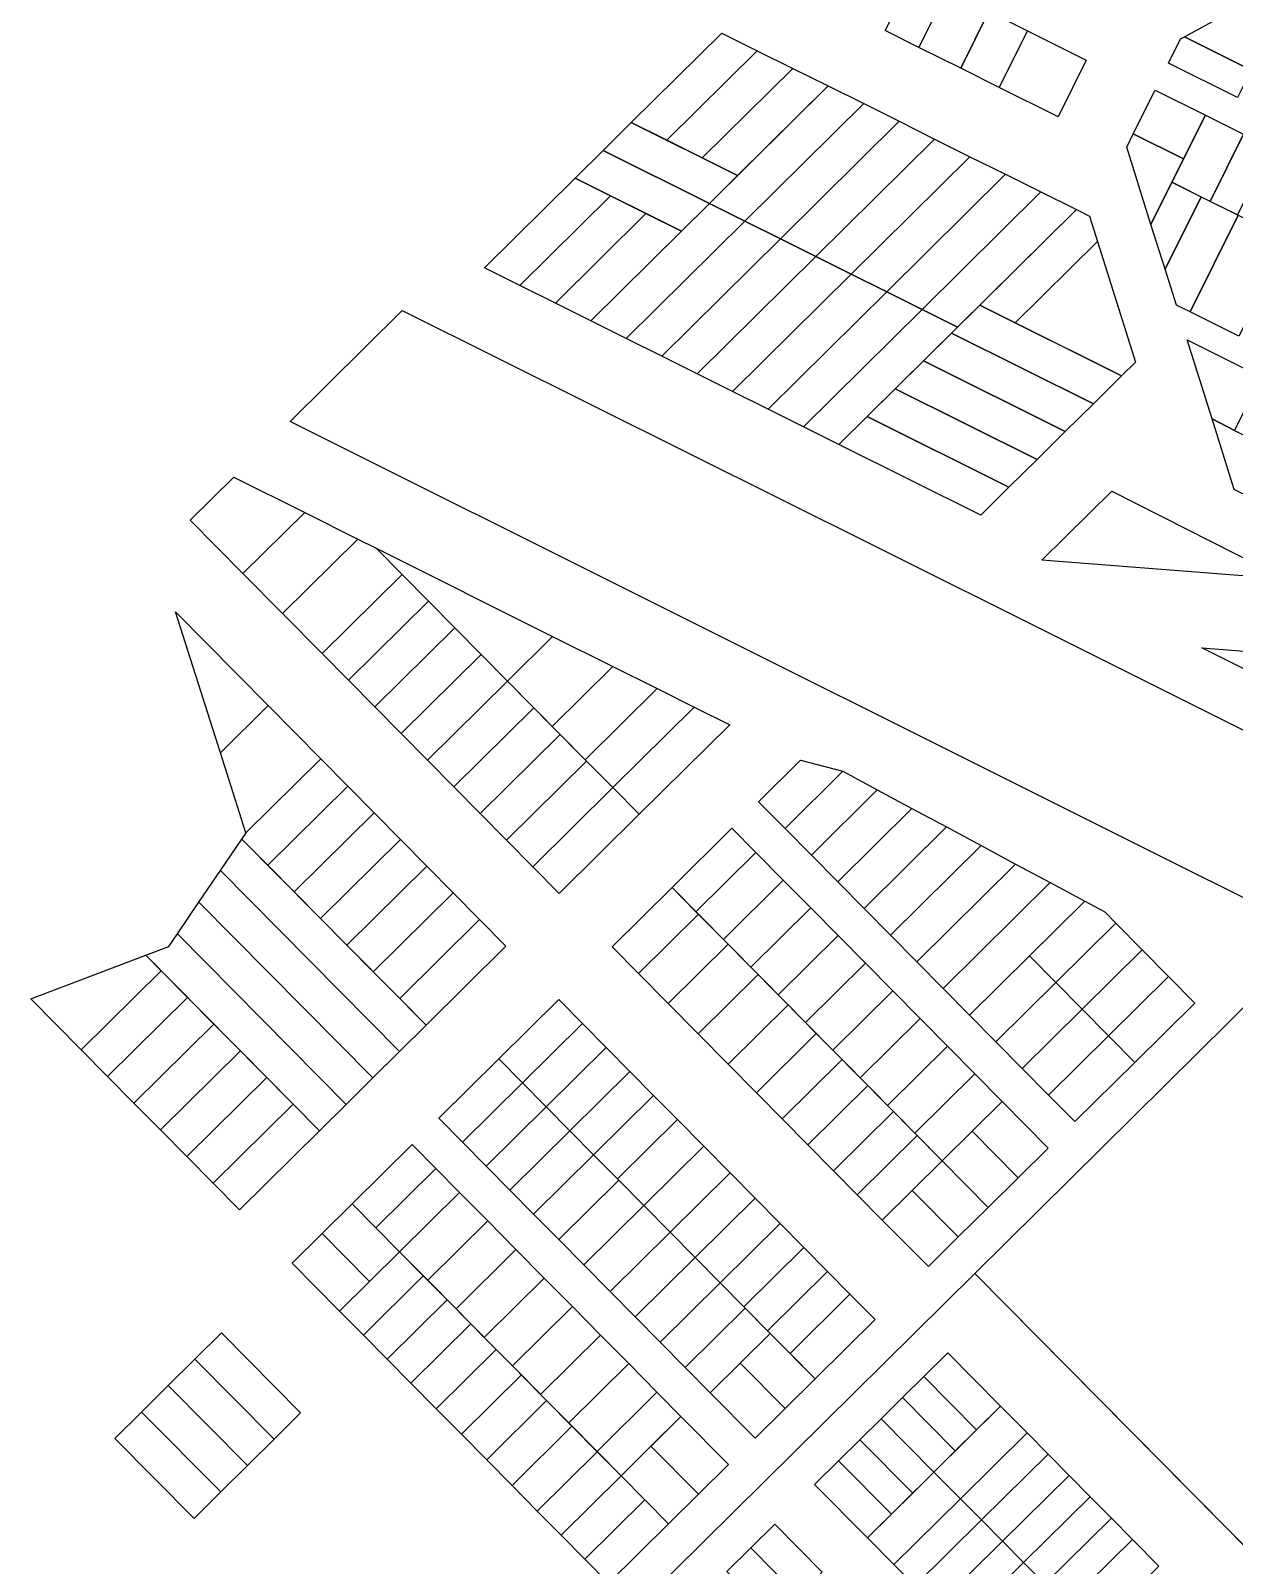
# Model space of a CAD drawing. Header units: metres. Extents: x 5590187 to 5598444, y 6961268 to 6971080.
# Drawn here: x 5593176.8 to 5593497.9, y 6968207.8 to 6968617.1 of the extents above; entities that cross this region are included whole.
import ezdxf

# ---------------------------------------------------------------- set-up
doc = ezdxf.new("R2010")
doc.units = ezdxf.units.M
doc.layers.add('zz_catastro_fontana', color=7, linetype='Continuous')

msp = doc.modelspace()

# ---------------------------------------------------------------- linework, layer by layer
at = {"layer": 'zz_catastro_fontana'}
for points in [[(5593412.29, 6968632.25), (5593421.24, 6968627.79), (5593413.71, 6968612.67), (5593404.76, 6968617.13), (5593412.29, 6968632.25)], [(5593421.24, 6968627.79), (5593432.43, 6968622.22), (5593424.89, 6968607.09), (5593413.71, 6968612.67), (5593421.24, 6968627.79)], [(5593512.32, 6968626.56), (5593502.38, 6968606.61), (5593484.56, 6968615.48), (5593508.32, 6968628.55), (5593512.32, 6968626.56)], [(5593432.43, 6968622.22), (5593442.72, 6968617.09), (5593435.19, 6968601.96), (5593424.89, 6968607.09), (5593432.43, 6968622.22)], [(5593370.64, 6968611.78), (5593346.48, 6968587.9), (5593337.03, 6968592.61), (5593361.18, 6968616.49), (5593370.64, 6968611.78)], [(5593442.72, 6968617.09), (5593458.39, 6968609.29), (5593450.85, 6968594.16), (5593435.19, 6968601.96), (5593442.72, 6968617.09)], [(5593502.38, 6968606.61), (5593498.71, 6968599.25), (5593480.3, 6968608.42), (5593483.54, 6968614.92), (5593484.56, 6968615.48), (5593502.38, 6968606.61)], [(5593380.1, 6968607.07), (5593355.94, 6968583.18), (5593346.48, 6968587.9), (5593370.64, 6968611.78), (5593380.1, 6968607.07)], [(5593389.55, 6968602.36), (5593365.39, 6968578.47), (5593355.94, 6968583.18), (5593380.1, 6968607.07), (5593389.55, 6968602.36)], [(5593399.01, 6968597.65), (5593367.35, 6968566.33), (5593357.89, 6968571.05), (5593389.55, 6968602.36), (5593399.01, 6968597.65)], [(5593490.16, 6968594.57), (5593484.36, 6968582.94), (5593470.94, 6968589.63), (5593476.73, 6968601.26), (5593490.16, 6968594.57)], [(5593408.46, 6968592.94), (5593376.8, 6968561.63), (5593367.35, 6968566.33), (5593399.01, 6968597.65), (5593408.46, 6968592.94)], [(5593337.03, 6968592.61), (5593365.39, 6968578.47), (5593357.89, 6968571.05), (5593329.52, 6968585.18), (5593337.03, 6968592.61)], [(5593417.92, 6968588.22), (5593386.26, 6968556.91), (5593376.8, 6968561.63), (5593408.46, 6968592.94), (5593417.92, 6968588.22)], [(5593500.36, 6968589.49), (5593491.44, 6968571.59), (5593481.24, 6968576.67), (5593490.16, 6968594.57), (5593500.36, 6968589.49)], [(5593427.37, 6968583.51), (5593395.71, 6968552.2), (5593386.26, 6968556.91), (5593417.92, 6968588.22), (5593427.37, 6968583.51)], [(5593484.36, 6968582.94), (5593475.65, 6968565.46), (5593469.17, 6968586.08), (5593470.94, 6968589.63), (5593484.36, 6968582.94)], [(5593507.61, 6968585.88), (5593498.69, 6968567.97), (5593491.44, 6968571.59), (5593500.36, 6968589.49), (5593507.61, 6968585.88)], [(5593329.52, 6968585.18), (5593357.89, 6968571.05), (5593350.38, 6968563.62), (5593322.01, 6968577.76), (5593329.52, 6968585.18)], [(5593436.83, 6968578.8), (5593405.17, 6968547.49), (5593395.71, 6968552.2), (5593427.37, 6968583.51), (5593436.83, 6968578.8)], [(5593446.29, 6968574.09), (5593414.62, 6968542.78), (5593405.17, 6968547.49), (5593436.83, 6968578.8), (5593446.29, 6968574.09)], [(5593331.47, 6968573.05), (5593307.31, 6968549.16), (5593297.86, 6968553.87), (5593322.01, 6968577.76), (5593331.47, 6968573.05)], [(5593475.65, 6968565.46), (5593481.24, 6968576.67), (5593489.03, 6968572.79), (5593479.41, 6968553.49), (5593475.65, 6968565.46)], [(5593340.93, 6968568.33), (5593316.77, 6968544.45), (5593307.31, 6968549.16), (5593331.47, 6968573.05), (5593340.93, 6968568.33)], [(5593367.35, 6968566.33), (5593335.68, 6968535.02), (5593326.22, 6968539.74), (5593357.89, 6968571.05), (5593367.35, 6968566.33)], [(5593455.75, 6968569.38), (5593424.08, 6968538.06), (5593414.62, 6968542.78), (5593446.29, 6968574.09), (5593455.75, 6968569.38)], [(5593498.89, 6968567.88), (5593486.06, 6968542.12), (5593482.42, 6968543.93), (5593479.41, 6968553.49), (5593489.03, 6968572.79), (5593498.89, 6968567.88)], [(5593350.38, 6968563.62), (5593326.22, 6968539.74), (5593316.77, 6968544.45), (5593340.93, 6968568.33), (5593350.38, 6968563.62)], [(5593376.8, 6968561.63), (5593345.14, 6968530.31), (5593335.68, 6968535.02), (5593367.35, 6968566.33), (5593376.8, 6968561.63)], [(5593461.37, 6968560.87), (5593439.45, 6968539.19), (5593429.99, 6968543.9), (5593455.75, 6968569.38), (5593459.25, 6968567.63), (5593461.37, 6968560.87)], [(5593511.96, 6968561.37), (5593499.12, 6968535.61), (5593486.06, 6968542.12), (5593498.89, 6968567.88), (5593511.96, 6968561.37)], [(5593386.26, 6968556.91), (5593354.6, 6968525.6), (5593345.14, 6968530.31), (5593376.8, 6968561.63), (5593386.26, 6968556.91)], [(5593467.82, 6968525.05), (5593439.45, 6968539.19), (5593461.37, 6968560.87), (5593471.49, 6968528.68), (5593467.82, 6968525.05)], [(5593395.71, 6968552.2), (5593364.05, 6968520.89), (5593354.6, 6968525.6), (5593386.26, 6968556.91), (5593395.71, 6968552.2)], [(5593405.17, 6968547.49), (5593373.51, 6968516.18), (5593364.05, 6968520.89), (5593395.71, 6968552.2), (5593405.17, 6968547.49)], [(5593414.62, 6968542.78), (5593382.96, 6968511.47), (5593373.51, 6968516.18), (5593405.17, 6968547.49), (5593414.62, 6968542.78)], [(5593275.91, 6968542.46), (5593402.61, 6968479.33), (5593450.34, 6968455.53), (5593550.07, 6968405.73), (5593969.37, 6968192.37), (5593952.73, 6968159.84), (5593834.28, 6968219.02), (5593246.03, 6968512.91), (5593275.91, 6968542.46)], [(5593424.08, 6968538.06), (5593392.42, 6968506.75), (5593382.96, 6968511.47), (5593414.62, 6968542.78), (5593424.08, 6968538.06)], [(5593429.99, 6968543.9), (5593467.82, 6968525.05), (5593460.3, 6968517.62), (5593422.47, 6968536.47), (5593429.99, 6968543.9)], [(5593422.47, 6968536.47), (5593460.3, 6968517.62), (5593452.79, 6968510.19), (5593414.96, 6968529.04), (5593422.47, 6968536.47)], [(5593505.06, 6968524.83), (5593497.92, 6968510.52), (5593491.95, 6968513.59), (5593485.32, 6968534.68), (5593505.06, 6968524.83)], [(5593414.96, 6968529.04), (5593452.79, 6968510.19), (5593445.28, 6968502.76), (5593407.45, 6968521.61), (5593414.96, 6968529.04)], [(5593407.45, 6968521.61), (5593445.28, 6968502.76), (5593437.77, 6968495.33), (5593399.94, 6968514.19), (5593407.45, 6968521.61)], [(5593399.94, 6968514.19), (5593437.77, 6968495.33), (5593430.25, 6968487.9), (5593392.42, 6968506.75), (5593399.94, 6968514.19)], [(5593491.95, 6968513.59), (5593497.92, 6968510.52), (5593505.23, 6968506.87), (5593514.03, 6968502.21), (5593506.3, 6968490.54), (5593497.87, 6968494.75), (5593491.95, 6968513.59)], [(5593249.91, 6968488.62), (5593233.44, 6968472.34), (5593219.38, 6968486.56), (5593231.01, 6968498.06), (5593249.91, 6968488.62)], [(5593446.55, 6968475.89), (5593465.17, 6968494.3), (5593511.54, 6968470.79), (5593446.55, 6968475.89)], [(5593264.08, 6968481.54), (5593243.99, 6968461.67), (5593233.44, 6968472.34), (5593249.91, 6968488.62), (5593264.08, 6968481.54)], [(5593275.87, 6968472.1), (5593254.54, 6968451.01), (5593243.99, 6968461.67), (5593264.08, 6968481.54), (5593268.93, 6968479.12), (5593275.87, 6968472.1)], [(5593316.05, 6968455.58), (5593304, 6968443.66), (5593268.93, 6968479.12), (5593316.05, 6968455.58)], [(5593282.9, 6968464.99), (5593261.57, 6968443.9), (5593254.54, 6968451.01), (5593275.87, 6968472.1), (5593282.9, 6968464.99)], [(5593289.93, 6968457.88), (5593268.6, 6968436.79), (5593261.57, 6968443.9), (5593282.9, 6968464.99), (5593289.93, 6968457.88)], [(5593215.41, 6968462.14), (5593240.16, 6968437.11), (5593227.42, 6968424.51), (5593215.41, 6968462.14)], [(5593296.97, 6968450.77), (5593275.63, 6968429.68), (5593268.6, 6968436.79), (5593289.93, 6968457.88), (5593296.97, 6968450.77)], [(5593332.11, 6968447.55), (5593315.95, 6968431.57), (5593304, 6968443.66), (5593316.05, 6968455.58), (5593332.11, 6968447.55)], [(5593559.35, 6968446.99), (5593651.21, 6968401.29), (5593708.77, 6968343.07), (5593553.72, 6968420.33), (5593489.19, 6968452.48), (5593559.35, 6968446.99)], [(5593304, 6968443.66), (5593282.67, 6968422.57), (5593275.63, 6968429.68), (5593296.97, 6968450.77), (5593304, 6968443.66)], [(5593343.92, 6968441.65), (5593324.74, 6968422.68), (5593315.95, 6968431.57), (5593332.11, 6968447.55), (5593343.92, 6968441.65)], [(5593311.03, 6968436.55), (5593289.7, 6968415.45), (5593282.67, 6968422.57), (5593304, 6968443.66), (5593311.03, 6968436.55)], [(5593353.84, 6968436.7), (5593332.12, 6968415.22), (5593324.74, 6968422.68), (5593343.92, 6968441.65), (5593353.84, 6968436.7)], [(5593227.42, 6968424.51), (5593240.16, 6968437.11), (5593254.22, 6968422.89), (5593234.25, 6968403.14), (5593227.42, 6968424.51)], [(5593318.06, 6968429.44), (5593296.73, 6968408.34), (5593289.7, 6968415.45), (5593311.03, 6968436.55), (5593318.06, 6968429.44)], [(5593363.29, 6968431.97), (5593339.15, 6968408.11), (5593332.12, 6968415.22), (5593353.84, 6968436.7), (5593363.29, 6968431.97)], [(5593325.09, 6968422.33), (5593303.76, 6968401.23), (5593296.73, 6968408.34), (5593318.06, 6968429.44), (5593325.09, 6968422.33)], [(5593234.25, 6968403.14), (5593254.22, 6968422.89), (5593261.41, 6968415.61), (5593240.08, 6968394.52), (5593233.16, 6968401.52), (5593234.26, 6968403.14), (5593234.25, 6968403.14)], [(5593332.12, 6968415.22), (5593310.79, 6968394.12), (5593303.76, 6968401.23), (5593325.09, 6968422.33), (5593332.12, 6968415.22)], [(5593382.19, 6968422.53), (5593393.42, 6968419.58), (5593378.03, 6968404.36), (5593370.99, 6968411.47), (5593382.19, 6968422.53)], [(5593393.42, 6968419.58), (5593402.64, 6968414.63), (5593385.06, 6968397.25), (5593378.03, 6968404.36), (5593393.42, 6968419.58)], [(5593240.08, 6968394.52), (5593261.41, 6968415.61), (5593268.45, 6968408.5), (5593247.11, 6968387.41), (5593240.08, 6968394.52)], [(5593339.15, 6968408.11), (5593317.82, 6968387.01), (5593310.79, 6968394.12), (5593332.12, 6968415.22), (5593339.15, 6968408.11)], [(5593402.64, 6968414.63), (5593411.86, 6968409.69), (5593392.09, 6968390.14), (5593385.06, 6968397.25), (5593402.64, 6968414.63)], [(5593247.11, 6968387.41), (5593268.45, 6968408.5), (5593275.48, 6968401.39), (5593254.15, 6968380.3), (5593247.11, 6968387.41)], [(5593411.86, 6968409.69), (5593421.08, 6968404.75), (5593399.12, 6968383.02), (5593392.09, 6968390.14), (5593411.86, 6968409.69)], [(5593347.89, 6968388.61), (5593363.88, 6968404.43), (5593370.28, 6968397.96), (5593354.28, 6968382.14), (5593347.89, 6968388.61)], [(5593421.08, 6968404.75), (5593430.31, 6968399.8), (5593406.15, 6968375.91), (5593399.12, 6968383.02), (5593421.08, 6968404.75)], [(5593275.16, 6968344.82), (5593227.43, 6968393.09), (5593233.16, 6968401.52), (5593282.27, 6968351.86), (5593275.16, 6968344.82)], [(5593254.15, 6968380.3), (5593275.48, 6968401.39), (5593282.51, 6968394.28), (5593261.18, 6968373.19), (5593254.15, 6968380.3)], [(5593430.31, 6968399.8), (5593439.53, 6968394.86), (5593413.18, 6968368.8), (5593406.15, 6968375.91), (5593430.31, 6968399.8)], [(5593261.18, 6968373.19), (5593282.51, 6968394.28), (5593289.54, 6968387.17), (5593268.21, 6968366.08), (5593261.18, 6968373.19)], [(5593354.28, 6968382.14), (5593370.28, 6968397.96), (5593377.58, 6968390.58), (5593361.58, 6968374.76), (5593354.28, 6968382.14)], [(5593439.53, 6968394.86), (5593448.75, 6968389.91), (5593420.21, 6968361.69), (5593413.18, 6968368.8), (5593439.53, 6968394.86)], [(5593268.05, 6968337.79), (5593221.7, 6968384.66), (5593227.43, 6968393.09), (5593275.16, 6968344.82), (5593268.05, 6968337.79)], [(5593361.58, 6968374.76), (5593377.58, 6968390.58), (5593384.88, 6968383.2), (5593368.88, 6968367.38), (5593361.58, 6968374.76)], [(5593268.21, 6968366.08), (5593289.54, 6968387.17), (5593296.57, 6968380.06), (5593275.24, 6968358.97), (5593268.21, 6968366.08)], [(5593331.89, 6968372.79), (5593347.89, 6968388.61), (5593354.92, 6968381.5), (5593338.92, 6968365.68), (5593331.89, 6968372.79)], [(5593448.75, 6968389.91), (5593457.97, 6968384.97), (5593427.25, 6968354.58), (5593420.21, 6968361.69), (5593448.75, 6968389.91)], [(5593260.94, 6968330.76), (5593215.97, 6968376.23), (5593221.7, 6968384.66), (5593268.05, 6968337.79), (5593260.94, 6968330.76)], [(5593368.88, 6968367.38), (5593384.88, 6968383.2), (5593392.18, 6968375.82), (5593376.18, 6968360), (5593368.88, 6968367.38)], [(5593457.97, 6968384.97), (5593463.31, 6968382.11), (5593466.27, 6968379.12), (5593450.28, 6968363.29), (5593443.24, 6968370.4), (5593457.97, 6968384.97)], [(5593275.24, 6968358.97), (5593296.57, 6968380.06), (5593303.6, 6968372.95), (5593282.27, 6968351.86), (5593275.24, 6968358.97)], [(5593338.92, 6968365.68), (5593354.92, 6968381.5), (5593362.89, 6968373.44), (5593346.89, 6968357.62), (5593338.92, 6968365.68)], [(5593450.28, 6968363.29), (5593466.27, 6968379.12), (5593473.31, 6968372), (5593457.31, 6968356.18), (5593450.28, 6968363.29)], [(5593215.97, 6968376.23), (5593260.94, 6968330.76), (5593253.83, 6968323.73), (5593207.53, 6968370.54), (5593213.69, 6968372.87), (5593215.97, 6968376.23)], [(5593376.18, 6968360), (5593392.18, 6968375.82), (5593399.48, 6968368.44), (5593383.48, 6968352.62), (5593376.18, 6968360)], [(5593211.64, 6968366.39), (5593190.31, 6968345.3), (5593176.82, 6968358.94), (5593207.53, 6968370.54), (5593211.64, 6968366.39)], [(5593346.89, 6968357.62), (5593362.89, 6968373.44), (5593370.86, 6968365.38), (5593354.87, 6968349.56), (5593346.89, 6968357.62)], [(5593427.25, 6968354.58), (5593443.24, 6968370.4), (5593450.28, 6968363.29), (5593434.28, 6968347.47), (5593427.25, 6968354.58)], [(5593457.31, 6968356.18), (5593473.31, 6968372), (5593480.34, 6968364.89), (5593464.34, 6968349.07), (5593457.31, 6968356.18)], [(5593190.31, 6968345.3), (5593211.64, 6968366.39), (5593218.67, 6968359.28), (5593197.34, 6968338.19), (5593190.31, 6968345.3)], [(5593383.48, 6968352.62), (5593399.48, 6968368.44), (5593406.78, 6968361.06), (5593390.78, 6968345.24), (5593383.48, 6968352.62)], [(5593354.87, 6968349.56), (5593370.86, 6968365.38), (5593378.84, 6968357.31), (5593362.84, 6968341.49), (5593354.87, 6968349.56)], [(5593434.28, 6968347.47), (5593450.28, 6968363.29), (5593457.31, 6968356.18), (5593441.31, 6968340.36), (5593434.28, 6968347.47)], [(5593464.34, 6968349.07), (5593480.34, 6968364.89), (5593487.37, 6968357.78), (5593471.37, 6968341.96), (5593464.34, 6968349.07)], [(5593197.34, 6968338.19), (5593218.67, 6968359.28), (5593225.7, 6968352.17), (5593204.37, 6968331.08), (5593197.34, 6968338.19)], [(5593301.67, 6968342.91), (5593317.67, 6968358.73), (5593323.99, 6968352.33), (5593308, 6968336.51), (5593301.67, 6968342.91)], [(5593390.78, 6968345.24), (5593406.78, 6968361.06), (5593414.07, 6968353.68), (5593398.08, 6968337.86), (5593390.78, 6968345.24)], [(5593505.01, 6968361.17), (5593702.24, 6968262.63), (5593575.46, 6968137.25), (5593428.68, 6968285.68), (5593505.01, 6968361.17)], [(5593362.84, 6968341.49), (5593378.84, 6968357.31), (5593386.38, 6968349.68), (5593370.38, 6968333.86), (5593362.84, 6968341.49)], [(5593398.08, 6968337.86), (5593414.07, 6968353.68), (5593421.37, 6968346.3), (5593405.38, 6968330.48), (5593398.08, 6968337.86)], [(5593441.31, 6968340.36), (5593457.31, 6968356.18), (5593464.34, 6968349.07), (5593448.34, 6968333.25), (5593441.31, 6968340.36)], [(5593204.37, 6968331.08), (5593225.7, 6968352.17), (5593232.74, 6968345.06), (5593211.4, 6968323.97), (5593204.37, 6968331.08)], [(5593308, 6968336.51), (5593323.99, 6968352.33), (5593330.32, 6968345.93), (5593314.32, 6968330.11), (5593308, 6968336.51)], [(5593370.38, 6968333.86), (5593386.38, 6968349.68), (5593393.24, 6968342.75), (5593377.24, 6968326.93), (5593370.38, 6968333.86)], [(5593314.32, 6968330.11), (5593330.32, 6968345.93), (5593336.65, 6968339.53), (5593320.65, 6968323.71), (5593314.32, 6968330.11)], [(5593405.38, 6968330.48), (5593421.37, 6968346.3), (5593428.67, 6968338.92), (5593412.67, 6968323.1), (5593405.38, 6968330.48)], [(5593448.34, 6968333.25), (5593464.34, 6968349.07), (5593471.37, 6968341.96), (5593455.37, 6968326.14), (5593448.34, 6968333.25)], [(5593211.4, 6968323.97), (5593232.74, 6968345.06), (5593239.77, 6968337.95), (5593218.44, 6968316.86), (5593211.4, 6968323.97)], [(5593285.67, 6968327.09), (5593301.67, 6968342.91), (5593308, 6968336.51), (5593292, 6968320.69), (5593285.67, 6968327.09)], [(5593377.24, 6968326.93), (5593393.24, 6968342.75), (5593400.09, 6968335.82), (5593384.1, 6968320), (5593377.24, 6968326.93)], [(5593218.44, 6968316.86), (5593239.77, 6968337.95), (5593246.8, 6968330.84), (5593225.47, 6968309.74), (5593218.44, 6968316.86)], [(5593320.65, 6968323.71), (5593336.65, 6968339.53), (5593342.98, 6968333.13), (5593326.98, 6968317.31), (5593320.65, 6968323.71)], [(5593412.67, 6968323.1), (5593428.67, 6968338.92), (5593435.97, 6968331.54), (5593419.97, 6968315.72), (5593412.67, 6968323.1)], [(5593292, 6968320.69), (5593308, 6968336.51), (5593314.32, 6968330.11), (5593298.33, 6968314.29), (5593292, 6968320.69)], [(5593326.98, 6968317.31), (5593342.98, 6968333.13), (5593349.31, 6968326.73), (5593333.31, 6968310.91), (5593326.98, 6968317.31)], [(5593384.1, 6968320), (5593400.09, 6968335.82), (5593406.95, 6968328.89), (5593390.95, 6968313.07), (5593384.1, 6968320)], [(5593225.47, 6968309.74), (5593246.8, 6968330.84), (5593253.83, 6968323.73), (5593232.5, 6968302.63), (5593225.47, 6968309.74)], [(5593298.33, 6968314.29), (5593314.32, 6968330.11), (5593320.65, 6968323.71), (5593304.65, 6968307.89), (5593298.33, 6968314.29)], [(5593390.95, 6968313.07), (5593406.95, 6968328.89), (5593413.28, 6968322.49), (5593397.28, 6968306.67), (5593390.95, 6968313.07)], [(5593435.96, 6968331.55), (5593448.26, 6968319.11), (5593440.26, 6968311.2), (5593427.96, 6968323.64), (5593435.96, 6968331.55)], [(5593333.31, 6968310.91), (5593349.31, 6968326.73), (5593356.34, 6968319.62), (5593340.34, 6968303.8), (5593333.31, 6968310.91)], [(5593304.65, 6968307.89), (5593320.65, 6968323.71), (5593326.98, 6968317.31), (5593310.98, 6968301.49), (5593304.65, 6968307.89)], [(5593397.28, 6968306.67), (5593413.28, 6968322.49), (5593419.96, 6968315.73), (5593403.96, 6968299.91), (5593397.28, 6968306.67)], [(5593440.26, 6968311.2), (5593432.26, 6968303.29), (5593419.96, 6968315.73), (5593427.96, 6968323.64), (5593440.26, 6968311.2)], [(5593278.56, 6968320.06), (5593284.89, 6968313.66), (5593268.89, 6968297.84), (5593262.56, 6968304.23), (5593278.56, 6968320.06)], [(5593310.98, 6968301.49), (5593326.98, 6968317.31), (5593333.66, 6968310.56), (5593317.66, 6968294.74), (5593310.98, 6968301.49)], [(5593340.34, 6968303.8), (5593356.34, 6968319.62), (5593363.37, 6968312.51), (5593347.37, 6968296.69), (5593340.34, 6968303.8)], [(5593275.22, 6968291.44), (5593268.89, 6968297.84), (5593284.89, 6968313.66), (5593291.22, 6968307.26), (5593275.22, 6968291.44)], [(5593347.37, 6968296.69), (5593363.37, 6968312.51), (5593370.05, 6968305.76), (5593354.05, 6968289.94), (5593347.37, 6968296.69)], [(5593424.26, 6968295.38), (5593411.96, 6968307.82), (5593419.96, 6968315.73), (5593432.26, 6968303.29), (5593424.26, 6968295.38)], [(5593317.66, 6968294.74), (5593333.66, 6968310.56), (5593340.34, 6968303.8), (5593324.34, 6968287.98), (5593317.66, 6968294.74)], [(5593254.56, 6968296.32), (5593262.56, 6968304.23), (5593275.22, 6968291.44), (5593267.22, 6968283.53), (5593254.56, 6968296.32)], [(5593275.22, 6968291.44), (5593291.22, 6968307.26), (5593298.74, 6968299.65), (5593282.74, 6968283.83), (5593275.22, 6968291.44)], [(5593354.05, 6968289.94), (5593370.05, 6968305.76), (5593376.73, 6968299), (5593360.73, 6968283.18), (5593354.05, 6968289.94)], [(5593403.96, 6968299.91), (5593411.96, 6968307.82), (5593424.26, 6968295.38), (5593416.27, 6968287.47), (5593403.96, 6968299.91)], [(5593324.34, 6968287.98), (5593340.34, 6968303.8), (5593347.37, 6968296.69), (5593331.37, 6968280.87), (5593324.34, 6968287.98)], [(5593246.56, 6968288.41), (5593254.56, 6968296.32), (5593267.22, 6968283.53), (5593259.22, 6968275.62), (5593246.56, 6968288.41)], [(5593282.74, 6968283.83), (5593298.74, 6968299.65), (5593306.26, 6968292.04), (5593290.27, 6968276.22), (5593282.74, 6968283.83)], [(5593331.37, 6968280.87), (5593347.37, 6968296.69), (5593354.05, 6968289.94), (5593338.05, 6968274.12), (5593331.37, 6968280.87)], [(5593360.73, 6968283.18), (5593376.73, 6968299), (5593383.06, 6968292.6), (5593367.06, 6968276.78), (5593360.73, 6968283.18)], [(5593290.27, 6968276.22), (5593306.26, 6968292.04), (5593313.79, 6968284.43), (5593297.79, 6968268.61), (5593290.27, 6968276.22)], [(5593367.06, 6968276.78), (5593383.06, 6968292.6), (5593389.39, 6968286.2), (5593373.39, 6968270.38), (5593367.06, 6968276.78)], [(5593259.22, 6968275.62), (5593275.22, 6968291.44), (5593281.55, 6968285.04), (5593265.55, 6968269.22), (5593259.22, 6968275.62)], [(5593338.05, 6968274.12), (5593354.05, 6968289.94), (5593360.73, 6968283.18), (5593344.73, 6968267.36), (5593338.05, 6968274.12)], [(5593252, 6968110.96), (5593428.68, 6968285.68), (5593513.05, 6968200.35), (5593336.38, 6968025.64), (5593252, 6968110.96)], [(5593265.55, 6968269.22), (5593281.55, 6968285.04), (5593287.87, 6968278.64), (5593271.88, 6968262.82), (5593265.55, 6968269.22)], [(5593297.79, 6968268.61), (5593313.79, 6968284.43), (5593321.31, 6968276.83), (5593305.31, 6968261), (5593297.79, 6968268.61)], [(5593373.39, 6968270.38), (5593389.39, 6968286.2), (5593395.36, 6968280.16), (5593379.37, 6968264.34), (5593373.39, 6968270.38)], [(5593344.73, 6968267.36), (5593360.73, 6968283.18), (5593367.41, 6968276.43), (5593351.41, 6968260.61), (5593344.73, 6968267.36)], [(5593379.37, 6968264.34), (5593395.36, 6968280.16), (5593402.04, 6968273.41), (5593386.05, 6968257.58), (5593379.37, 6968264.34)], [(5593271.88, 6968262.82), (5593287.87, 6968278.64), (5593294.2, 6968272.24), (5593278.2, 6968256.42), (5593271.88, 6968262.82)], [(5593305.31, 6968261), (5593321.31, 6968276.83), (5593328.83, 6968269.22), (5593312.84, 6968253.4), (5593305.31, 6968261)], [(5593351.41, 6968260.61), (5593367.41, 6968276.43), (5593374.09, 6968269.67), (5593358.09, 6968253.85), (5593351.41, 6968260.61)], [(5593278.2, 6968256.42), (5593294.2, 6968272.24), (5593300.95, 6968265.41), (5593284.95, 6968249.59), (5593278.2, 6968256.42)], [(5593220.63, 6968262.77), (5593227.74, 6968269.8), (5593248.83, 6968248.47), (5593241.72, 6968241.44), (5593220.63, 6968262.77)], [(5593312.84, 6968253.4), (5593328.83, 6968269.22), (5593336.36, 6968261.61), (5593320.36, 6968245.79), (5593312.84, 6968253.4)], [(5593378.05, 6968249.67), (5593366.09, 6968261.76), (5593374.09, 6968269.67), (5593386.05, 6968257.58), (5593378.05, 6968249.67)], [(5593284.95, 6968249.59), (5593300.95, 6968265.41), (5593307.7, 6968258.59), (5593291.71, 6968242.77), (5593284.95, 6968249.59)], [(5593415.09, 6968258.18), (5593421.49, 6968264.5), (5593435.55, 6968250.28), (5593429.15, 6968243.95), (5593415.09, 6968258.18)], [(5593213.52, 6968255.73), (5593220.63, 6968262.77), (5593241.72, 6968241.44), (5593234.61, 6968234.4), (5593213.52, 6968255.73)], [(5593320.36, 6968245.79), (5593336.36, 6968261.61), (5593343.88, 6968254), (5593327.88, 6968238.18), (5593320.36, 6968245.79)], [(5593370.05, 6968241.76), (5593358.09, 6968253.85), (5593366.09, 6968261.76), (5593378.05, 6968249.67), (5593370.05, 6968241.76)], [(5593206.41, 6968248.7), (5593213.52, 6968255.73), (5593234.61, 6968234.4), (5593227.5, 6968227.37), (5593206.41, 6968248.7)], [(5593291.71, 6968242.77), (5593307.7, 6968258.59), (5593314.45, 6968251.76), (5593298.46, 6968235.94), (5593291.71, 6968242.77)], [(5593409.4, 6968252.55), (5593415.09, 6968258.18), (5593429.15, 6968243.95), (5593423.46, 6968238.33), (5593409.4, 6968252.55)], [(5593298.46, 6968235.94), (5593314.45, 6968251.76), (5593321.2, 6968244.93), (5593305.21, 6968229.11), (5593298.46, 6968235.94)], [(5593334.28, 6968231.71), (5593327.88, 6968238.18), (5593343.88, 6968254), (5593350.28, 6968247.53), (5593334.28, 6968231.71)], [(5593403.71, 6968246.92), (5593409.4, 6968252.55), (5593423.46, 6968238.33), (5593417.77, 6968232.7), (5593403.71, 6968246.92)], [(5593199.3, 6968241.67), (5593206.41, 6968248.7), (5593227.5, 6968227.37), (5593220.39, 6968220.34), (5593199.3, 6968241.67)], [(5593342.28, 6968239.62), (5593350.28, 6968247.53), (5593362.94, 6968234.73), (5593354.94, 6968226.82), (5593342.28, 6968239.62)], [(5593398.02, 6968241.3), (5593403.71, 6968246.92), (5593417.77, 6968232.7), (5593412.09, 6968227.08), (5593398.02, 6968241.3)], [(5593417.77, 6968232.7), (5593435.55, 6968250.28), (5593442.58, 6968243.17), (5593424.81, 6968225.59), (5593417.77, 6968232.7)], [(5593305.21, 6968229.11), (5593321.2, 6968244.93), (5593327.95, 6968238.11), (5593311.96, 6968222.29), (5593305.21, 6968229.11)], [(5593424.81, 6968225.59), (5593442.58, 6968243.17), (5593448.21, 6968237.48), (5593430.43, 6968219.91), (5593424.81, 6968225.59)], [(5593334.28, 6968231.71), (5593342.28, 6968239.62), (5593354.94, 6968226.82), (5593346.94, 6968218.91), (5593334.28, 6968231.71)], [(5593392.33, 6968235.67), (5593398.02, 6968241.3), (5593412.09, 6968227.08), (5593406.4, 6968221.45), (5593392.33, 6968235.67)], [(5593311.96, 6968222.29), (5593327.95, 6968238.11), (5593334.28, 6968231.71), (5593318.28, 6968215.89), (5593311.96, 6968222.29)], [(5593385.93, 6968229.35), (5593392.33, 6968235.67), (5593406.4, 6968221.45), (5593400, 6968215.13), (5593385.93, 6968229.35)], [(5593430.43, 6968219.91), (5593448.21, 6968237.48), (5593453.83, 6968231.8), (5593436.06, 6968214.22), (5593430.43, 6968219.91)], [(5593318.28, 6968215.89), (5593334.28, 6968231.71), (5593340.61, 6968225.31), (5593324.61, 6968209.49), (5593318.28, 6968215.89)], [(5593400, 6968215.13), (5593417.77, 6968232.7), (5593424.81, 6968225.59), (5593407.03, 6968208.01), (5593400, 6968215.13)], [(5593436.06, 6968214.22), (5593453.83, 6968231.8), (5593459.46, 6968226.11), (5593441.68, 6968208.53), (5593436.06, 6968214.22)], [(5593324.61, 6968209.49), (5593340.61, 6968225.31), (5593346.94, 6968218.91), (5593330.94, 6968203.09), (5593324.61, 6968209.49)], [(5593407.03, 6968208.01), (5593424.81, 6968225.59), (5593430.43, 6968219.91), (5593412.65, 6968202.33), (5593407.03, 6968208.01)], [(5593441.68, 6968208.53), (5593459.46, 6968226.11), (5593465.08, 6968220.42), (5593447.31, 6968202.84), (5593441.68, 6968208.53)], [(5593368.87, 6968212.47), (5593375.27, 6968218.8), (5593387.93, 6968206), (5593381.53, 6968199.67), (5593368.87, 6968212.47)], [(5593412.65, 6968202.33), (5593430.43, 6968219.91), (5593436.06, 6968214.22), (5593418.28, 6968196.64), (5593412.65, 6968202.33)], [(5593447.31, 6968202.84), (5593465.08, 6968220.42), (5593470.71, 6968214.73), (5593452.93, 6968197.15), (5593447.31, 6968202.84)], [(5593418.28, 6968196.64), (5593436.06, 6968214.22), (5593441.68, 6968208.53), (5593423.91, 6968190.95), (5593418.28, 6968196.64)], [(5593452.93, 6968197.15), (5593470.71, 6968214.73), (5593477.74, 6968207.62), (5593459.96, 6968190.04), (5593452.93, 6968197.15)], [(5593362.47, 6968206.14), (5593368.87, 6968212.47), (5593381.53, 6968199.67), (5593375.13, 6968193.34), (5593362.47, 6968206.14)], [(5593423.91, 6968190.95), (5593441.68, 6968208.53), (5593447.31, 6968202.84), (5593429.53, 6968185.26), (5593423.91, 6968190.95)]]:
    msp.add_lwpolyline(points, close=True, dxfattribs=at)

doc.saveas('drawing.dxf')
